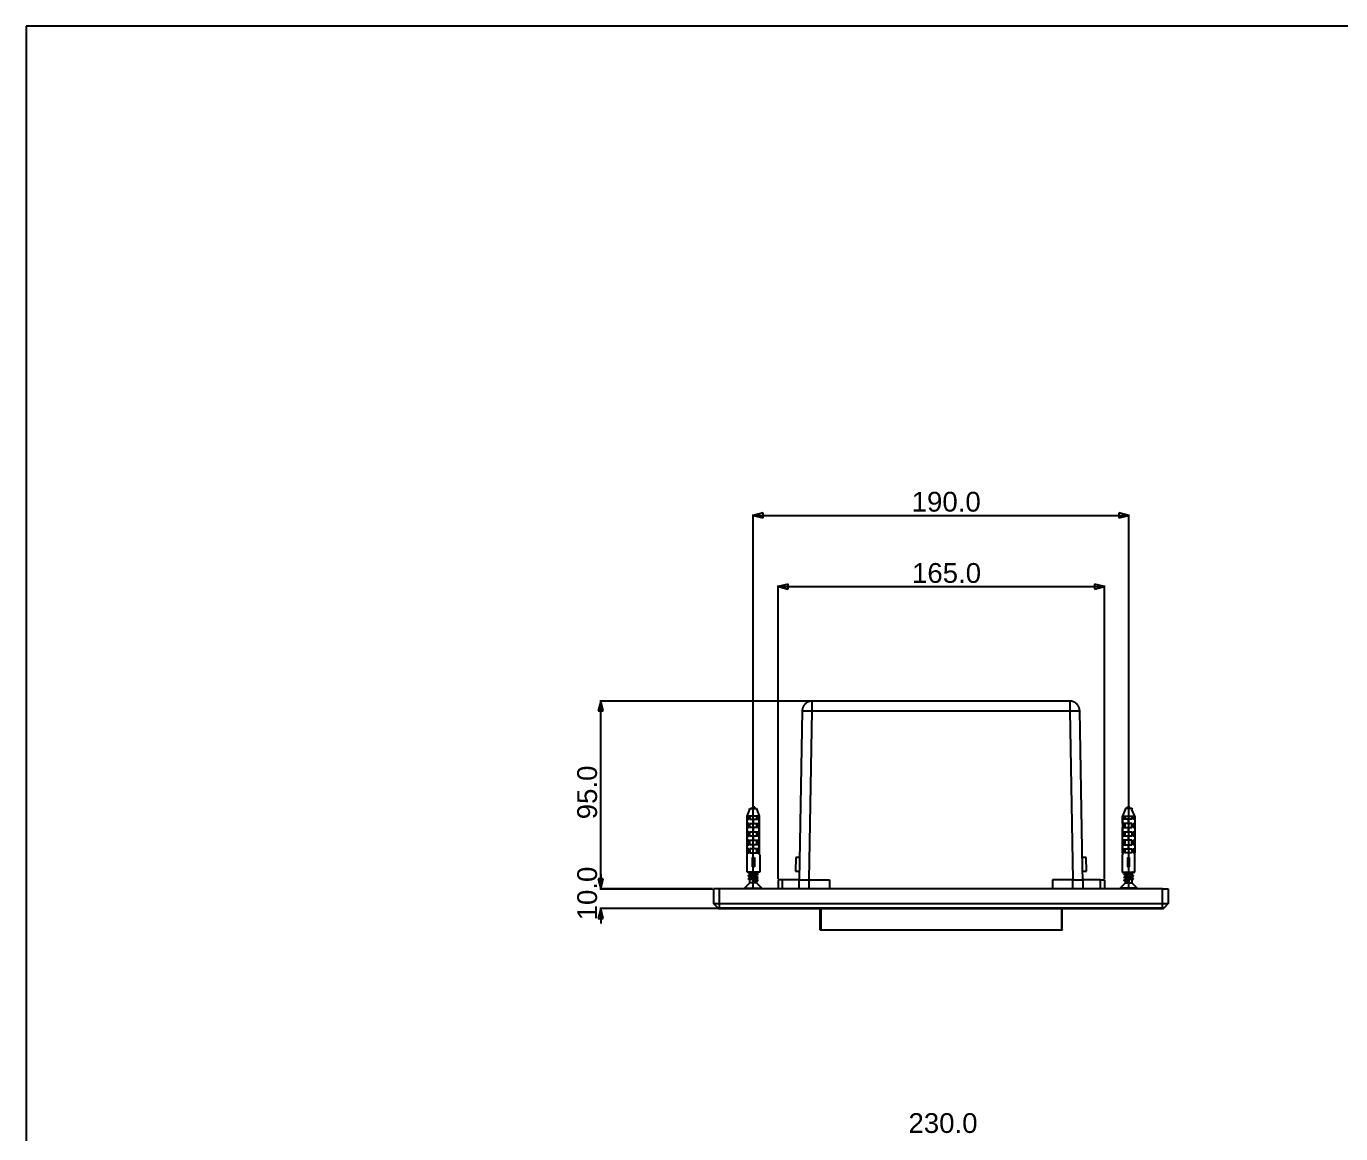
# Model space of a CAD drawing. Header units: millimetres. Extents: x 3033 to 5773, y 123 to 1487.
# Drawn here: x 3033 to 3698, y 925 to 1486 of the extents above; entities that cross this region are included whole.
import ezdxf

# ---------------------------------------------------------------- set-up
doc = ezdxf.new("R2010")
doc.units = ezdxf.units.MM
doc.header["$MEASUREMENT"] = 0
for name, color, linetype in [('____', 5, 'Continuous'), ('_______1', 160, 'Continuous'), ('Default', 7, 'Continuous'), ('LAYER 10', 2, 'Continuous')]:
    doc.layers.add(name, color=color, linetype=linetype)

msp = doc.modelspace()

# ---------------------------------------------------------------- linework, layer by layer
at = {"layer": '____'}
for p, q in [((3033.09, 1485.73), (3033.09, 122.85)), ((4363.09, 1485.73), (3033.09, 1485.73))]:
    msp.add_line(p, q, dxfattribs=at)
at = {"layer": '_______1', "color": 255}
for p, q in [((3400.84, 1090.95), (3400.43, 1090.12)), ((3401.05, 1090.74), (3400.84, 1090.95)), ((3401.67, 1090.54), (3401.05, 1090.74)), ((3401.05, 1090.54), (3401.05, 1090.74)), ((3590.02, 1090.54), (3590.64, 1090.74)), ((3590.64, 1090.74), (3590.84, 1090.95)), ((3590.64, 1090.54), (3590.64, 1090.74)), ((3590.84, 1090.95), (3591.25, 1090.12)), ((3397.74, 1085.99), (3399.19, 1089.3)), ((3397.74, 1067.41), (3397.74, 1085.99)), ((3403.94, 1085.99), (3397.74, 1085.99)), ((3397.95, 1084.55), (3397.95, 1085.99)), ((3397.95, 1085.99), (3397.95, 1084.55)), ((3397.95, 1084.55), (3398.78, 1084.55)), ((3398.16, 1085.99), (3398.16, 1084.55)), ((3398.78, 1084.55), (3398.78, 1085.99)), ((3398.98, 1089.3), (3399.19, 1089.92)), ((3399.19, 1089.3), (3398.98, 1089.3)), ((3399.19, 1089.92), (3402.49, 1089.92)), ((3399.19, 1085.99), (3399.19, 1084.55)), ((3399.19, 1084.55), (3403.94, 1084.55)), ((3400.64, 1090.12), (3399.81, 1089.92)), ((3399.81, 1089.92), (3400.43, 1090.12)), ((3400.43, 1090.12), (3400.64, 1090.33)), ((3400.64, 1090.33), (3400.84, 1090.33)), ((3401.25, 1090.12), (3400.64, 1090.12)), ((3400.84, 1090.33), (3401.05, 1090.54)), ((3400.84, 1089.92), (3401.05, 1089.92)), ((3401.05, 1089.92), (3401.25, 1090.12)), ((3401.05, 1082.28), (3401.05, 1084.55)), ((3401.25, 1090.12), (3401.67, 1090.33)), ((3401.67, 1090.33), (3401.25, 1090.12)), ((3401.46, 1089.92), (3401.25, 1090.12)), ((3401.67, 1090.33), (3401.67, 1090.54)), ((3402.49, 1089.92), (3402.7, 1089.3)), ((3402.7, 1089.3), (3403.94, 1085.99)), ((3402.7, 1084.55), (3402.7, 1085.99)), ((3402.91, 1084.55), (3402.91, 1085.99)), ((3403.53, 1085.99), (3403.53, 1084.55)), ((3403.94, 1084.55), (3403.94, 1085.99)), ((3403.94, 1085.99), (3403.94, 1084.55)), ((3403.94, 1084.55), (3403.94, 1082.28)), ((3403.94, 1082.28), (3403.94, 1084.55)), ((3588.98, 1089.3), (3587.74, 1085.99)), ((3587.74, 1084.55), (3587.74, 1085.99)), ((3587.74, 1085.99), (3587.74, 1084.55)), ((3587.74, 1085.99), (3593.94, 1085.99)), ((3592.49, 1084.55), (3587.74, 1084.55)), ((3587.74, 1084.55), (3587.74, 1082.28)), ((3587.74, 1082.28), (3587.74, 1084.55)), ((3588.16, 1085.99), (3588.16, 1084.55)), ((3588.78, 1084.55), (3588.78, 1085.99)), ((3589.19, 1089.92), (3588.98, 1089.3)), ((3588.98, 1084.55), (3588.98, 1085.99)), ((3592.49, 1089.92), (3589.19, 1089.92)), ((3590.02, 1090.33), (3590.02, 1090.54)), ((3590.43, 1090.12), (3590.02, 1090.33)), ((3590.02, 1090.33), (3590.43, 1090.12)), ((3590.43, 1090.12), (3590.22, 1089.92)), ((3590.64, 1089.92), (3590.43, 1090.12)), ((3591.05, 1090.12), (3590.43, 1090.12)), ((3590.84, 1090.33), (3590.64, 1090.54)), ((3590.84, 1089.92), (3590.64, 1089.92)), ((3590.64, 1082.28), (3590.64, 1084.55)), ((3591.05, 1090.33), (3590.84, 1090.33)), ((3591.25, 1090.12), (3591.05, 1090.33)), ((3591.87, 1089.92), (3591.05, 1090.12)), ((3591.25, 1090.12), (3591.87, 1089.92)), ((3592.7, 1089.3), (3592.49, 1089.92)), ((3593.94, 1085.99), (3592.49, 1089.3)), ((3592.49, 1089.3), (3592.7, 1089.3)), ((3592.49, 1085.99), (3592.49, 1084.55)), ((3592.91, 1084.55), (3592.91, 1085.99)), ((3593.73, 1084.55), (3592.91, 1084.55)), ((3593.53, 1085.99), (3593.53, 1084.55)), ((3593.73, 1084.55), (3593.73, 1085.99)), ((3593.73, 1085.99), (3593.73, 1084.55)), ((3593.94, 1085.99), (3593.94, 1067.41)), ((3398.78, 1082.28), (3397.74, 1082.28)), ((3397.74, 1080.21), (3398.78, 1080.21)), ((3398.78, 1078.14), (3397.74, 1078.14)), ((3397.95, 1082.28), (3397.95, 1080.21)), ((3397.95, 1078.14), (3397.95, 1075.87)), ((3398.16, 1082.28), (3398.16, 1080.21)), ((3398.16, 1078.14), (3398.16, 1075.87)), ((3398.78, 1080.21), (3398.78, 1082.28)), ((3398.78, 1075.87), (3398.78, 1078.14)), ((3399.19, 1082.28), (3403.94, 1082.28)), ((3399.19, 1080.21), (3399.19, 1082.28)), ((3403.94, 1080.21), (3399.19, 1080.21)), ((3399.19, 1075.87), (3399.19, 1078.14)), ((3399.19, 1078.14), (3403.94, 1078.14)), ((3401.05, 1078.14), (3401.05, 1080.21)), ((3402.7, 1080.21), (3402.7, 1082.28)), ((3402.7, 1075.87), (3402.7, 1078.14)), ((3402.91, 1080.21), (3402.91, 1082.28)), ((3402.91, 1075.87), (3402.91, 1078.14)), ((3403.53, 1082.28), (3403.53, 1080.21)), ((3403.53, 1078.14), (3403.53, 1075.87)), ((3403.94, 1082.28), (3403.94, 1080.21)), ((3403.94, 1082.28), (3403.94, 1080.21)), ((3403.94, 1080.21), (3403.94, 1078.14)), ((3403.94, 1078.14), (3403.94, 1080.21)), ((3403.94, 1078.14), (3403.94, 1075.87)), ((3403.94, 1078.14), (3403.94, 1075.87)), ((3587.74, 1082.28), (3587.74, 1080.21)), ((3592.49, 1082.28), (3587.74, 1082.28)), ((3587.74, 1082.28), (3587.74, 1080.21)), ((3587.74, 1078.14), (3587.74, 1080.21)), ((3587.74, 1080.21), (3587.74, 1078.14)), ((3587.74, 1080.21), (3592.49, 1080.21)), ((3587.74, 1075.87), (3587.74, 1078.14)), ((3587.74, 1078.14), (3592.49, 1078.14)), ((3587.74, 1075.87), (3587.74, 1078.14)), ((3588.16, 1082.28), (3588.16, 1080.21)), ((3588.16, 1078.14), (3588.16, 1075.87)), ((3588.78, 1080.21), (3588.78, 1082.28)), ((3588.78, 1075.87), (3588.78, 1078.14)), ((3588.98, 1080.21), (3588.98, 1082.28)), ((3588.98, 1075.87), (3588.98, 1078.14)), ((3590.64, 1078.14), (3590.64, 1080.21)), ((3592.49, 1080.21), (3592.49, 1082.28)), ((3592.49, 1078.14), (3592.49, 1075.87)), ((3592.91, 1080.21), (3592.91, 1082.28)), ((3592.91, 1082.28), (3593.94, 1082.28)), ((3593.94, 1080.21), (3592.91, 1080.21)), ((3592.91, 1075.87), (3592.91, 1078.14)), ((3592.91, 1078.14), (3593.94, 1078.14)), ((3593.53, 1082.28), (3593.53, 1080.21)), ((3593.53, 1078.14), (3593.53, 1075.87)), ((3593.73, 1082.28), (3593.73, 1080.21)), ((3593.73, 1078.14), (3593.73, 1075.87)), ((3397.74, 1075.87), (3398.78, 1075.87)), ((3398.78, 1073.81), (3397.74, 1073.81)), ((3397.74, 1071.54), (3398.78, 1071.54)), ((3397.95, 1073.81), (3397.95, 1071.54)), ((3398.16, 1073.81), (3398.16, 1071.54)), ((3398.78, 1071.54), (3398.78, 1073.81)), ((3403.94, 1075.87), (3399.19, 1075.87)), ((3399.19, 1071.54), (3399.19, 1073.81)), ((3399.19, 1073.81), (3403.94, 1073.81)), ((3403.94, 1071.54), (3399.19, 1071.54)), ((3401.05, 1073.81), (3401.05, 1075.87)), ((3401.05, 1069.47), (3401.05, 1071.54)), ((3402.7, 1071.54), (3402.7, 1073.81)), ((3402.91, 1071.54), (3402.91, 1073.81)), ((3403.53, 1073.81), (3403.53, 1071.54)), ((3403.94, 1073.81), (3403.94, 1075.87)), ((3403.94, 1075.87), (3403.94, 1073.81)), ((3403.94, 1073.81), (3403.94, 1071.54)), ((3403.94, 1073.81), (3403.94, 1071.54)), ((3403.94, 1071.54), (3403.94, 1069.47)), ((3403.94, 1069.47), (3403.94, 1071.54)), ((3587.74, 1073.81), (3587.74, 1075.87)), ((3587.74, 1073.81), (3587.74, 1075.87)), ((3592.49, 1075.87), (3587.74, 1075.87)), ((3587.74, 1071.54), (3587.74, 1073.81)), ((3587.74, 1073.81), (3587.74, 1071.54)), ((3592.49, 1073.81), (3587.74, 1073.81)), ((3587.74, 1071.54), (3587.74, 1069.47)), ((3587.74, 1069.47), (3587.74, 1071.54)), ((3587.74, 1071.54), (3592.49, 1071.54)), ((3588.16, 1073.81), (3588.16, 1071.54)), ((3588.78, 1071.54), (3588.78, 1073.81)), ((3588.98, 1071.54), (3588.98, 1073.81)), ((3590.64, 1073.81), (3590.64, 1075.87)), ((3590.64, 1069.47), (3590.64, 1071.54)), ((3592.49, 1071.54), (3592.49, 1073.81)), ((3593.94, 1075.87), (3592.91, 1075.87)), ((3592.91, 1071.54), (3592.91, 1073.81)), ((3592.91, 1073.81), (3593.94, 1073.81)), ((3593.94, 1071.54), (3592.91, 1071.54)), ((3593.53, 1073.81), (3593.53, 1071.54)), ((3593.73, 1073.81), (3593.73, 1071.54)), ((3398.78, 1069.47), (3397.74, 1069.47)), ((3397.74, 1066.38), (3397.74, 1067.41)), ((3397.74, 1067.41), (3398.78, 1067.41)), ((3397.74, 1057.7), (3397.74, 1066.38)), ((3397.95, 1069.47), (3397.95, 1067.41)), ((3398.16, 1069.47), (3398.16, 1067.41)), ((3398.78, 1067.41), (3398.78, 1069.47)), ((3403.94, 1069.47), (3399.19, 1069.47)), ((3399.19, 1069.47), (3399.19, 1067.41)), ((3399.19, 1067.41), (3402.7, 1067.41)), ((3400.43, 1060.39), (3400.43, 1065.14)), ((3400.43, 1065.14), (3400.64, 1064.93)), ((3400.64, 1064.93), (3400.84, 1064.93)), ((3400.84, 1064.93), (3401.05, 1064.93)), ((3401.05, 1064.93), (3401.46, 1065.14)), ((3401.46, 1065.14), (3401.46, 1060.39)), ((3402.7, 1067.41), (3402.7, 1069.47)), ((3402.91, 1069.47), (3402.91, 1067.41)), ((3402.91, 1067.41), (3403.94, 1067.41)), ((3403.53, 1069.47), (3403.53, 1067.41)), ((3403.94, 1069.47), (3403.94, 1067.41)), ((3403.94, 1067.41), (3403.94, 1069.47)), ((3403.94, 1067.41), (3403.94, 1066.38)), ((3403.94, 1066.38), (3404.15, 1066.38)), ((3404.15, 1066.38), (3404.15, 1057.7)), ((3587.74, 1066.38), (3587.54, 1066.38)), ((3587.54, 1066.38), (3587.54, 1057.7)), ((3587.74, 1069.47), (3587.74, 1067.41)), ((3587.74, 1067.41), (3587.74, 1069.47)), ((3587.74, 1069.47), (3592.49, 1069.47)), ((3587.74, 1067.41), (3587.74, 1066.38)), ((3588.78, 1067.41), (3587.74, 1067.41)), ((3588.16, 1069.47), (3588.16, 1067.41)), ((3588.78, 1069.47), (3588.78, 1067.41)), ((3588.98, 1067.41), (3588.98, 1069.47)), ((3592.49, 1067.41), (3588.98, 1067.41)), ((3590.64, 1064.93), (3590.22, 1065.14)), ((3590.22, 1065.14), (3590.22, 1060.39)), ((3590.84, 1064.93), (3590.64, 1064.93)), ((3591.05, 1064.93), (3590.84, 1064.93)), ((3591.25, 1065.14), (3591.05, 1064.93)), ((3591.25, 1060.39), (3591.25, 1065.14)), ((3592.49, 1069.47), (3592.49, 1067.41)), ((3592.91, 1067.41), (3592.91, 1069.47)), ((3592.91, 1069.47), (3593.94, 1069.47)), ((3593.94, 1067.41), (3592.91, 1067.41)), ((3593.53, 1069.47), (3593.53, 1067.41)), ((3593.73, 1069.47), (3593.73, 1067.41)), ((3593.94, 1066.38), (3593.94, 1067.41)), ((3593.94, 1057.7), (3593.94, 1066.38)), ((3404.15, 1057.7), (3397.74, 1057.7)), ((3398.36, 1057.5), (3398.57, 1057.7)), ((3398.78, 1057.5), (3398.36, 1057.5)), ((3398.36, 1057.5), (3399.19, 1057.08)), ((3398.57, 1057.7), (3398.98, 1057.7)), ((3398.57, 1057.7), (3398.78, 1057.7)), ((3398.78, 1057.7), (3398.57, 1057.7)), ((3398.98, 1057.29), (3398.78, 1057.5)), ((3399.6, 1057.29), (3400.02, 1057.5)), ((3400.02, 1057.5), (3400.84, 1057.5)), ((3401.46, 1061.01), (3400.43, 1061.01)), ((3401.46, 1060.39), (3400.43, 1060.39)), ((3400.84, 1057.5), (3401.87, 1057.7)), ((3402.49, 1057.7), (3402.49, 1057.08)), ((3587.54, 1057.7), (3593.94, 1057.7)), ((3589.19, 1057.7), (3589.19, 1057.08)), ((3590.84, 1057.5), (3589.81, 1057.7)), ((3590.22, 1061.01), (3591.25, 1061.01)), ((3590.22, 1060.39), (3591.25, 1060.39)), ((3591.67, 1057.5), (3590.84, 1057.5)), ((3592.08, 1057.29), (3591.67, 1057.5)), ((3593.32, 1057.5), (3592.49, 1057.08)), ((3593.11, 1057.7), (3592.7, 1057.7)), ((3592.7, 1057.29), (3592.91, 1057.5)), ((3593.11, 1057.7), (3592.91, 1057.7)), ((3592.91, 1057.7), (3593.11, 1057.7)), ((3592.91, 1057.5), (3593.32, 1057.5)), ((3593.32, 1057.5), (3593.11, 1057.7)), ((3396.5, 1049.65), (3399.19, 1052.34)), ((3398.36, 1055.84), (3398.36, 1056.05)), ((3398.36, 1056.05), (3398.98, 1056.05)), ((3398.57, 1056.05), (3398.36, 1056.05)), ((3398.36, 1056.05), (3398.36, 1055.84)), ((3398.98, 1055.84), (3398.36, 1055.84)), ((3398.36, 1055.84), (3399.19, 1055.43)), ((3398.57, 1054.19), (3398.36, 1054.4)), ((3398.36, 1054.4), (3398.78, 1054.4)), ((3398.57, 1054.4), (3398.36, 1054.4)), ((3398.36, 1054.4), (3399.19, 1053.99)), ((3399.4, 1056.26), (3398.57, 1056.05)), ((3399.81, 1056.26), (3398.57, 1056.05)), ((3399.4, 1054.81), (3398.57, 1054.4)), ((3399.6, 1054.19), (3398.57, 1054.19)), ((3398.78, 1054.4), (3398.98, 1054.6)), ((3399.6, 1057.29), (3398.98, 1057.29)), ((3398.98, 1056.05), (3399.6, 1056.26)), ((3399.6, 1055.64), (3398.98, 1055.84)), ((3398.98, 1054.6), (3399.6, 1054.6)), ((3399.19, 1057.08), (3399.4, 1057.29)), ((3399.19, 1057.08), (3399.19, 1056.26)), ((3399.19, 1055.43), (3399.4, 1055.64)), ((3399.19, 1054.6), (3399.19, 1055.43)), ((3399.19, 1052.34), (3399.19, 1053.99)), ((3399.19, 1053.99), (3399.4, 1053.99)), ((3402.49, 1052.34), (3399.19, 1052.34)), ((3399.4, 1057.29), (3399.6, 1057.29)), ((3400.84, 1056.67), (3399.4, 1056.26)), ((3399.4, 1055.64), (3399.6, 1055.64)), ((3400.84, 1055.02), (3399.4, 1054.81)), ((3399.4, 1053.99), (3399.6, 1054.19)), ((3400.84, 1057.08), (3399.6, 1057.29)), ((3399.6, 1056.26), (3400.84, 1056.46)), ((3399.6, 1055.64), (3400.02, 1055.84)), ((3400.84, 1055.64), (3399.6, 1055.64)), ((3399.6, 1054.6), (3400.84, 1054.81)), ((3400.84, 1053.99), (3399.6, 1054.19)), ((3399.6, 1054.19), (3400.02, 1054.19)), ((3400.84, 1056.46), (3399.81, 1056.26)), ((3400.02, 1055.84), (3400.84, 1055.84)), ((3400.02, 1054.19), (3400.84, 1054.4)), ((3402.08, 1057.08), (3400.84, 1057.08)), ((3401.67, 1056.67), (3400.84, 1056.67)), ((3400.84, 1056.46), (3402.08, 1056.46)), ((3402.08, 1056.46), (3400.84, 1056.46)), ((3400.84, 1055.84), (3402.49, 1056.26)), ((3402.08, 1055.43), (3400.84, 1055.64)), ((3401.67, 1055.22), (3400.84, 1055.02)), ((3400.84, 1054.81), (3402.08, 1054.81)), ((3400.84, 1054.4), (3401.67, 1054.4)), ((3402.08, 1053.78), (3400.84, 1053.99)), ((3401.67, 1053.57), (3400.84, 1053.37)), ((3402.08, 1053.37), (3400.84, 1053.16)), ((3400.84, 1053.16), (3402.08, 1053.37)), ((3400.84, 1053.37), (3400.84, 1052.75)), ((3400.84, 1052.75), (3401.67, 1052.75)), ((3402.08, 1056.88), (3401.67, 1056.67)), ((3402.29, 1055.22), (3401.67, 1055.22)), ((3401.67, 1054.4), (3402.49, 1054.6)), ((3402.08, 1053.57), (3401.67, 1053.57)), ((3401.67, 1052.75), (3402.49, 1052.95)), ((3402.7, 1056.88), (3402.08, 1057.08)), ((3402.49, 1056.88), (3402.08, 1056.88)), ((3402.08, 1056.46), (3402.7, 1056.67)), ((3402.7, 1056.67), (3402.08, 1056.46)), ((3402.7, 1055.43), (3402.08, 1055.43)), ((3402.08, 1054.81), (3402.7, 1055.02)), ((3403.11, 1053.78), (3402.08, 1053.78)), ((3402.29, 1053.78), (3402.08, 1053.57)), ((3402.7, 1053.37), (3402.08, 1053.37)), ((3402.08, 1053.37), (3403.11, 1053.37)), ((3402.49, 1055.43), (3402.29, 1055.22)), ((3402.49, 1053.78), (3402.29, 1053.78)), ((3403.11, 1056.88), (3402.49, 1057.08)), ((3402.49, 1057.08), (3402.49, 1056.88)), ((3402.49, 1056.26), (3403.32, 1056.67)), ((3402.49, 1056.26), (3402.49, 1055.43)), ((3403.11, 1055.22), (3402.49, 1055.43)), ((3402.49, 1054.6), (3403.32, 1055.02)), ((3402.49, 1054.6), (3402.49, 1053.78)), ((3403.11, 1053.57), (3402.49, 1053.78)), ((3402.49, 1053.16), (3403.32, 1053.57)), ((3402.49, 1053.16), (3402.49, 1052.34)), ((3402.49, 1052.95), (3402.49, 1053.16)), ((3405.18, 1049.65), (3402.49, 1052.34)), ((3403.32, 1056.88), (3402.7, 1056.88)), ((3402.7, 1056.67), (3403.11, 1056.67)), ((3403.32, 1056.67), (3402.7, 1056.67)), ((3403.11, 1055.22), (3402.7, 1055.43)), ((3402.7, 1055.02), (3403.11, 1055.02)), ((3403.32, 1053.57), (3402.7, 1053.37)), ((3403.11, 1056.67), (3403.32, 1056.88)), ((3403.32, 1056.88), (3403.11, 1056.88)), ((3403.11, 1055.02), (3403.32, 1055.22)), ((3403.32, 1055.22), (3403.11, 1055.22)), ((3403.11, 1053.57), (3403.11, 1053.78)), ((3403.11, 1053.37), (3403.11, 1053.57)), ((3403.11, 1053.57), (3403.32, 1053.57)), ((3403.32, 1053.57), (3403.11, 1053.57)), ((3403.32, 1053.57), (3403.11, 1053.57)), ((3403.32, 1056.67), (3403.32, 1056.88)), ((3586.5, 1049.65), (3589.19, 1052.34)), ((3588.36, 1056.67), (3588.36, 1056.88)), ((3588.36, 1056.88), (3588.57, 1056.88)), ((3588.57, 1056.67), (3588.36, 1056.88)), ((3588.36, 1056.88), (3588.98, 1056.88)), ((3588.98, 1056.67), (3588.36, 1056.67)), ((3588.36, 1056.67), (3589.19, 1056.26)), ((3588.57, 1055.02), (3588.36, 1055.22)), ((3588.36, 1055.22), (3588.57, 1055.22)), ((3589.19, 1054.6), (3588.36, 1055.02)), ((3588.36, 1053.57), (3588.57, 1053.57)), ((3589.19, 1053.16), (3588.36, 1053.57)), ((3588.36, 1053.57), (3588.98, 1053.37)), ((3588.57, 1053.57), (3588.36, 1053.57)), ((3588.36, 1053.57), (3588.57, 1053.57)), ((3588.57, 1056.88), (3589.19, 1057.08)), ((3588.98, 1056.67), (3588.57, 1056.67)), ((3588.57, 1055.22), (3589.19, 1055.43)), ((3588.57, 1055.22), (3588.98, 1055.43)), ((3588.98, 1055.02), (3588.57, 1055.02)), ((3588.57, 1053.57), (3589.19, 1053.78)), ((3588.57, 1053.57), (3588.57, 1053.78)), ((3588.57, 1053.78), (3589.6, 1053.78)), ((3588.57, 1053.37), (3588.57, 1053.57)), ((3589.6, 1053.37), (3588.57, 1053.37)), ((3588.98, 1056.88), (3589.6, 1057.08)), ((3589.6, 1056.46), (3588.98, 1056.67)), ((3589.6, 1056.46), (3588.98, 1056.67)), ((3588.98, 1055.43), (3589.6, 1055.43)), ((3589.6, 1054.81), (3588.98, 1055.02)), ((3588.98, 1053.37), (3589.6, 1053.37)), ((3589.19, 1057.08), (3589.19, 1056.88)), ((3589.19, 1056.88), (3589.6, 1056.88)), ((3589.19, 1056.26), (3589.19, 1055.43)), ((3589.19, 1056.26), (3590.84, 1055.84)), ((3589.19, 1055.43), (3589.4, 1055.22)), ((3589.19, 1054.6), (3589.19, 1053.78)), ((3590.02, 1054.4), (3589.19, 1054.6)), ((3589.19, 1053.78), (3589.4, 1053.78)), ((3589.19, 1052.34), (3589.19, 1053.16)), ((3589.19, 1052.95), (3589.19, 1053.16)), ((3590.02, 1052.75), (3589.19, 1052.95)), ((3589.19, 1052.34), (3592.49, 1052.34)), ((3589.4, 1055.22), (3590.02, 1055.22)), ((3589.4, 1053.78), (3589.6, 1053.57)), ((3589.6, 1057.08), (3590.84, 1057.08)), ((3589.6, 1056.88), (3590.02, 1056.67)), ((3590.84, 1056.46), (3589.6, 1056.46)), ((3590.84, 1056.46), (3589.6, 1056.46)), ((3589.6, 1055.43), (3590.84, 1055.64)), ((3590.84, 1054.81), (3589.6, 1054.81)), ((3589.6, 1053.78), (3590.84, 1053.99)), ((3589.6, 1053.57), (3590.02, 1053.57)), ((3589.6, 1053.37), (3590.84, 1053.16)), ((3590.84, 1053.16), (3589.6, 1053.37)), ((3590.02, 1056.67), (3590.84, 1056.67)), ((3590.02, 1055.22), (3590.84, 1055.02)), ((3590.84, 1054.4), (3590.02, 1054.4)), ((3590.02, 1053.57), (3590.84, 1053.37)), ((3590.84, 1052.75), (3590.02, 1052.75)), ((3590.84, 1057.08), (3592.08, 1057.29)), ((3590.84, 1056.67), (3592.29, 1056.26)), ((3591.87, 1056.26), (3590.84, 1056.46)), ((3592.08, 1056.26), (3590.84, 1056.46)), ((3590.84, 1055.84), (3591.67, 1055.84)), ((3590.84, 1055.64), (3592.08, 1055.64)), ((3590.84, 1055.02), (3592.29, 1054.81)), ((3592.08, 1054.6), (3590.84, 1054.81)), ((3591.67, 1054.19), (3590.84, 1054.4)), ((3590.84, 1053.99), (3592.08, 1054.19)), ((3590.84, 1053.37), (3590.84, 1052.75)), ((3591.67, 1055.84), (3592.08, 1055.64)), ((3592.08, 1054.19), (3591.67, 1054.19)), ((3593.11, 1056.05), (3591.87, 1056.26)), ((3592.29, 1057.29), (3592.08, 1057.29)), ((3592.08, 1057.29), (3592.7, 1057.29)), ((3592.7, 1056.05), (3592.08, 1056.26)), ((3592.08, 1055.64), (3592.7, 1055.84)), ((3592.08, 1055.64), (3592.29, 1055.64)), ((3592.7, 1054.6), (3592.08, 1054.6)), ((3592.29, 1053.99), (3592.08, 1054.19)), ((3592.08, 1054.19), (3593.11, 1054.19)), ((3592.49, 1057.08), (3592.29, 1057.29)), ((3592.29, 1056.26), (3593.11, 1056.05)), ((3592.29, 1055.64), (3592.49, 1055.43)), ((3592.29, 1054.81), (3593.11, 1054.4)), ((3592.49, 1053.99), (3592.29, 1053.99)), ((3592.49, 1057.08), (3592.49, 1056.26)), ((3592.49, 1055.43), (3593.32, 1055.84)), ((3592.49, 1055.43), (3592.49, 1054.6)), ((3593.32, 1054.4), (3592.49, 1053.99)), ((3592.49, 1053.99), (3592.49, 1052.34)), ((3592.49, 1052.34), (3595.18, 1049.65)), ((3593.32, 1056.05), (3592.7, 1056.05)), ((3592.7, 1055.84), (3593.32, 1055.84)), ((3592.91, 1054.4), (3592.7, 1054.6)), ((3593.32, 1054.4), (3592.91, 1054.4)), ((3593.32, 1056.05), (3593.11, 1056.05)), ((3593.11, 1054.4), (3593.32, 1054.4)), ((3593.11, 1054.19), (3593.32, 1054.4)), ((3593.32, 1055.84), (3593.32, 1056.05)), ((3593.32, 1055.84), (3593.32, 1056.05)), ((3396.5, 1049.65), (3405.18, 1049.65)), ((3396.5, 1049.24), (3396.5, 1049.65)), ((3405.18, 1049.24), (3396.5, 1049.24)), ((3405.18, 1049.65), (3405.18, 1049.24)), ((3586.5, 1049.24), (3586.5, 1049.65)), ((3595.18, 1049.65), (3586.5, 1049.65)), ((3595.18, 1049.24), (3586.5, 1049.24)), ((3595.18, 1049.65), (3595.18, 1049.24))]:
    msp.add_line(p, q, dxfattribs=at)
at = {"layer": 'Default'}
for p, q in [((3405.84, 1239.49), (3400.84, 1238.24)), ((3400.84, 1049.74), (3400.84, 1238.74)), ((3400.84, 1238.24), (3590.84, 1238.24)), ((3400.84, 1238.24), (3405.84, 1236.99)), ((3405.84, 1236.99), (3405.84, 1239.49)), ((3590.84, 1238.24), (3585.84, 1239.49)), ((3585.84, 1239.49), (3585.84, 1236.99)), ((3585.84, 1236.99), (3590.84, 1238.24)), ((3590.84, 1049.74), (3590.84, 1238.74)), ((3418.51, 1203.43), (3413.51, 1202.18)), ((3413.51, 1054.27), (3413.51, 1202.68)), ((3413.51, 1202.18), (3578.51, 1202.18)), ((3413.51, 1202.18), (3418.51, 1200.93)), ((3418.51, 1200.93), (3418.51, 1203.43)), ((3578.51, 1202.18), (3573.51, 1203.43)), ((3573.51, 1203.43), (3573.51, 1200.93)), ((3573.51, 1200.93), (3578.51, 1202.18)), ((3578.51, 1054.27), (3578.51, 1202.68)), ((3323.73, 1144.24), (3322.48, 1139.24)), ((3430.13, 1144.24), (3323.23, 1144.24)), ((3323.73, 1049.24), (3323.73, 1144.24)), ((3324.98, 1139.24), (3323.73, 1144.24)), ((3322.48, 1139.24), (3324.98, 1139.24)), ((3324.98, 1054.24), (3322.48, 1054.24)), ((3322.48, 1054.24), (3323.73, 1049.24)), ((3324.98, 1054.24), (3322.48, 1054.24)), ((3322.48, 1054.24), (3323.73, 1049.24)), ((3323.73, 1056.74), (3323.73, 1049.24)), ((3323.73, 1049.24), (3324.98, 1054.24)), ((3323.73, 1049.24), (3324.98, 1054.24)), ((3380.34, 1049.24), (3323.23, 1049.24)), ((3323.23, 1049.24), (3380.34, 1049.24)), ((3323.73, 1039.24), (3322.48, 1034.24)), ((3383.26, 1039.24), (3323.23, 1039.24)), ((3323.73, 1039.24), (3323.73, 1031.74)), ((3324.98, 1034.24), (3323.73, 1039.24)), ((3322.48, 1034.24), (3324.98, 1034.24))]:
    msp.add_line(p, q, dxfattribs=at)
at = {"layer": 'LAYER 10'}
for p, q in [((3428.62, 1143.81), (3428.47, 1143.74)), ((3428.78, 1143.88), (3428.62, 1143.81)), ((3428.94, 1143.94), (3428.78, 1143.88)), ((3429.11, 1144), (3428.94, 1143.94)), ((3429.27, 1144.05), (3429.11, 1144)), ((3429.44, 1144.09), (3429.27, 1144.05)), ((3429.61, 1144.13), (3429.44, 1144.09)), ((3429.78, 1144.16), (3429.61, 1144.13)), ((3429.95, 1144.19), (3429.78, 1144.16)), ((3430.12, 1144.21), (3429.95, 1144.19)), ((3430.29, 1144.22), (3430.12, 1144.21)), ((3430.46, 1144.23), (3430.29, 1144.22)), ((3430.63, 1144.24), (3430.46, 1144.23)), ((3561.05, 1144.24), (3430.63, 1144.24)), ((3430.63, 1139.32), (3430.63, 1144.24)), ((3561.22, 1144.23), (3561.05, 1144.24)), ((3561.05, 1144.24), (3561.05, 1139.32)), ((3561.39, 1144.22), (3561.22, 1144.23)), ((3561.56, 1144.21), (3561.39, 1144.22)), ((3561.74, 1144.19), (3561.56, 1144.21)), ((3561.91, 1144.16), (3561.74, 1144.19)), ((3562.08, 1144.13), (3561.91, 1144.16)), ((3562.24, 1144.09), (3562.08, 1144.13)), ((3562.41, 1144.05), (3562.24, 1144.09)), ((3562.58, 1144), (3562.41, 1144.05)), ((3562.74, 1143.94), (3562.58, 1144)), ((3562.9, 1143.88), (3562.74, 1143.94)), ((3563.06, 1143.81), (3562.9, 1143.88)), ((3563.22, 1143.74), (3563.06, 1143.81)), ((3425.64, 1139.32), (3424.15, 1053.77)), ((3425.65, 1139.67), (3425.64, 1139.5)), ((3425.64, 1139.5), (3425.64, 1139.32)), ((3425.64, 1139.32), (3430.63, 1139.32)), ((3425.67, 1139.84), (3425.65, 1139.67)), ((3425.69, 1140.01), (3425.67, 1139.84)), ((3425.72, 1140.18), (3425.69, 1140.01)), ((3425.76, 1140.35), (3425.72, 1140.18)), ((3425.8, 1140.52), (3425.76, 1140.35)), ((3425.85, 1140.68), (3425.8, 1140.52)), ((3425.9, 1140.85), (3425.85, 1140.68)), ((3425.96, 1141.01), (3425.9, 1140.85)), ((3426.02, 1141.17), (3425.96, 1141.01)), ((3426.09, 1141.33), (3426.02, 1141.17)), ((3426.17, 1141.48), (3426.09, 1141.33)), ((3426.25, 1141.64), (3426.17, 1141.48)), ((3426.33, 1141.79), (3426.25, 1141.64)), ((3426.42, 1141.93), (3426.33, 1141.79)), ((3426.52, 1142.08), (3426.42, 1141.93)), ((3426.62, 1142.22), (3426.52, 1142.08)), ((3426.73, 1142.35), (3426.62, 1142.22)), ((3426.84, 1142.49), (3426.73, 1142.35)), ((3426.95, 1142.62), (3426.84, 1142.49)), ((3427.07, 1142.74), (3426.95, 1142.62)), ((3427.19, 1142.86), (3427.07, 1142.74)), ((3427.32, 1142.98), (3427.19, 1142.86)), ((3427.45, 1143.09), (3427.32, 1142.98)), ((3427.59, 1143.2), (3427.45, 1143.09)), ((3427.72, 1143.3), (3427.59, 1143.2)), ((3427.87, 1143.4), (3427.72, 1143.3)), ((3428.01, 1143.49), (3427.87, 1143.4)), ((3428.16, 1143.58), (3428.01, 1143.49)), ((3428.31, 1143.66), (3428.16, 1143.58)), ((3428.47, 1143.74), (3428.31, 1143.66)), ((3429.15, 1053.77), (3430.63, 1139.32)), ((3430.63, 1139.32), (3561.05, 1139.32)), ((3561.05, 1139.32), (3566.05, 1139.32)), ((3561.05, 1139.32), (3562.54, 1053.77)), ((3563.37, 1143.66), (3563.22, 1143.74)), ((3563.52, 1143.58), (3563.37, 1143.66)), ((3563.67, 1143.49), (3563.52, 1143.58)), ((3563.82, 1143.4), (3563.67, 1143.49)), ((3563.96, 1143.3), (3563.82, 1143.4)), ((3564.1, 1143.2), (3563.96, 1143.3)), ((3564.23, 1143.09), (3564.1, 1143.2)), ((3564.36, 1142.98), (3564.23, 1143.09)), ((3564.49, 1142.86), (3564.36, 1142.98)), ((3564.61, 1142.74), (3564.49, 1142.86)), ((3564.73, 1142.62), (3564.61, 1142.74)), ((3564.85, 1142.49), (3564.73, 1142.62)), ((3564.96, 1142.35), (3564.85, 1142.49)), ((3565.06, 1142.22), (3564.96, 1142.35)), ((3565.16, 1142.08), (3565.06, 1142.22)), ((3565.26, 1141.93), (3565.16, 1142.08)), ((3565.35, 1141.79), (3565.26, 1141.93)), ((3565.43, 1141.64), (3565.35, 1141.79)), ((3565.51, 1141.48), (3565.43, 1141.64)), ((3565.59, 1141.33), (3565.51, 1141.48)), ((3565.66, 1141.17), (3565.59, 1141.33)), ((3565.72, 1141.01), (3565.66, 1141.17)), ((3565.78, 1140.85), (3565.72, 1141.01)), ((3565.83, 1140.68), (3565.78, 1140.85)), ((3565.88, 1140.52), (3565.83, 1140.68)), ((3565.92, 1140.35), (3565.88, 1140.52)), ((3565.96, 1140.18), (3565.92, 1140.35)), ((3565.99, 1140.01), (3565.96, 1140.18)), ((3566.01, 1139.84), (3565.99, 1140.01)), ((3566.03, 1139.67), (3566.01, 1139.84)), ((3566.04, 1139.5), (3566.03, 1139.67)), ((3566.05, 1139.32), (3566.04, 1139.5)), ((3567.44, 1059.46), (3566.05, 1139.32)), ((3422.34, 1065.11), (3422.22, 1058.11)), ((3424.34, 1065.11), (3422.34, 1065.11)), ((3569.34, 1065.11), (3567.34, 1065.11)), ((3569.46, 1058.11), (3569.34, 1065.11)), ((3422.22, 1058.11), (3424.22, 1058.11)), ((3567.54, 1053.77), (3567.44, 1059.46)), ((3567.46, 1058.11), (3569.46, 1058.11)), ((3415.51, 1053.77), (3413.51, 1053.77)), ((3413.51, 1053.77), (3413.51, 1049.24)), ((3424.15, 1053.77), (3415.51, 1053.77)), ((3415.51, 1053.77), (3415.51, 1049.24)), ((3424.15, 1053.77), (3425.59, 1053.79)), ((3424.15, 1049.24), (3424.15, 1053.77)), ((3425.59, 1053.79), (3425.61, 1053.79)), ((3425.61, 1053.79), (3425.63, 1053.79)), ((3425.63, 1053.79), (3429.15, 1053.77)), ((3429.15, 1049.24), (3429.15, 1053.77)), ((3429.15, 1053.77), (3439.47, 1053.77)), ((3439.47, 1053.77), (3439.47, 1049.24)), ((3562.54, 1053.77), (3552.22, 1053.77)), ((3552.22, 1053.77), (3552.22, 1049.24)), ((3562.54, 1053.77), (3565.75, 1053.79)), ((3562.54, 1049.24), (3562.54, 1053.77)), ((3565.75, 1053.79), (3566.06, 1053.79)), ((3566.06, 1053.79), (3566.07, 1053.79)), ((3566.07, 1053.79), (3566.09, 1053.79)), ((3566.09, 1053.79), (3567.54, 1053.77)), ((3567.54, 1053.77), (3567.54, 1049.24)), ((3576.51, 1053.77), (3567.54, 1053.77)), ((3576.51, 1049.24), (3576.51, 1053.77)), ((3576.51, 1053.77), (3578.51, 1053.77)), ((3578.51, 1053.77), (3578.51, 1049.24)), ((3380.84, 1049.24), (3380.84, 1041.74)), ((3383.84, 1049.24), (3380.84, 1049.24)), ((3383.84, 1041.74), (3383.84, 1049.24)), ((3607.84, 1049.24), (3383.84, 1049.24)), ((3607.84, 1049.24), (3610.84, 1049.24)), ((3607.84, 1041.74), (3607.84, 1049.24)), ((3610.84, 1049.24), (3610.84, 1041.74)), ((3383.05, 1039.53), (3380.84, 1041.74)), ((3380.84, 1041.74), (3383.84, 1041.74)), ((3383.84, 1039.53), (3383.05, 1039.53)), ((3383.05, 1039.53), (3383.07, 1039.5)), ((3383.07, 1039.5), (3383.1, 1039.48)), ((3383.1, 1039.48), (3383.12, 1039.46)), ((3383.12, 1039.46), (3383.15, 1039.44)), ((3383.15, 1039.44), (3383.18, 1039.42)), ((3383.18, 1039.42), (3383.21, 1039.4)), ((3383.21, 1039.4), (3383.24, 1039.38)), ((3383.24, 1039.38), (3383.27, 1039.36)), ((3383.27, 1039.36), (3383.3, 1039.35)), ((3383.3, 1039.35), (3383.33, 1039.33)), ((3383.33, 1039.33), (3383.36, 1039.32)), ((3383.36, 1039.32), (3383.39, 1039.31)), ((3383.39, 1039.31), (3383.42, 1039.29)), ((3383.42, 1039.29), (3383.45, 1039.28)), ((3383.45, 1039.28), (3383.49, 1039.27)), ((3383.49, 1039.27), (3383.52, 1039.26)), ((3383.52, 1039.26), (3383.55, 1039.26)), ((3383.55, 1039.26), (3383.59, 1039.25)), ((3383.59, 1039.25), (3383.62, 1039.24)), ((3383.62, 1039.24), (3383.65, 1039.24)), ((3383.65, 1039.24), (3383.69, 1039.24)), ((3383.69, 1039.24), (3383.72, 1039.24)), ((3383.72, 1039.24), (3383.76, 1039.24)), ((3383.76, 1039.24), (3383.84, 1039.24)), ((3383.84, 1039.53), (3383.84, 1041.74)), ((3383.84, 1041.74), (3607.84, 1041.74)), ((3607.84, 1039.53), (3383.84, 1039.53)), ((3383.84, 1039.24), (3383.84, 1039.53)), ((3383.84, 1039.24), (3607.84, 1039.24)), ((3434.79, 1028.58), (3434.79, 1039.24)), ((3435, 1039.24), (3435, 1028.38)), ((3490.53, 1039.23), (3489.07, 1039.23)), ((3491.75, 1039.23), (3490.53, 1039.23)), ((3493, 1039.23), (3492.51, 1039.23)), ((3492.51, 1039.23), (3492.51, 1039.23)), ((3494.79, 1039.23), (3493, 1039.23)), ((3495.28, 1039.23), (3494.79, 1039.23)), ((3496.16, 1039.23), (3496.03, 1039.23)), ((3498.76, 1039.23), (3496.16, 1039.23)), ((3498.86, 1039.23), (3498.76, 1039.23)), ((3500.13, 1039.23), (3499.65, 1039.23)), ((3500.14, 1039.23), (3500.13, 1039.23)), ((3501.93, 1039.23), (3500.14, 1039.23)), ((3501.94, 1039.23), (3501.93, 1039.23)), ((3502.42, 1039.23), (3501.94, 1039.23)), ((3557.03, 1028.38), (3557.03, 1039.24)), ((3557.24, 1029.2), (3557.24, 1039.24)), ((3607.84, 1039.53), (3607.84, 1041.74)), ((3607.84, 1041.74), (3610.84, 1041.74)), ((3608.63, 1039.53), (3607.84, 1039.53)), ((3607.84, 1039.24), (3607.84, 1039.53)), ((3607.84, 1039.24), (3607.93, 1039.24)), ((3607.93, 1039.24), (3607.96, 1039.24)), ((3607.96, 1039.24), (3608, 1039.24)), ((3608, 1039.24), (3608.03, 1039.24)), ((3608.03, 1039.24), (3608.06, 1039.24)), ((3608.06, 1039.24), (3608.1, 1039.25)), ((3608.1, 1039.25), (3608.13, 1039.26)), ((3608.13, 1039.26), (3608.16, 1039.26)), ((3608.16, 1039.26), (3608.2, 1039.27)), ((3608.2, 1039.27), (3608.23, 1039.28)), ((3608.23, 1039.28), (3608.26, 1039.29)), ((3608.26, 1039.29), (3608.29, 1039.31)), ((3608.29, 1039.31), (3608.33, 1039.32)), ((3608.33, 1039.32), (3608.36, 1039.33)), ((3608.36, 1039.33), (3608.39, 1039.35)), ((3608.39, 1039.35), (3608.42, 1039.36)), ((3608.42, 1039.36), (3608.45, 1039.38)), ((3608.45, 1039.38), (3608.48, 1039.4)), ((3608.48, 1039.4), (3608.5, 1039.42)), ((3608.5, 1039.42), (3608.53, 1039.44)), ((3608.53, 1039.44), (3608.56, 1039.46)), ((3608.56, 1039.46), (3608.58, 1039.48)), ((3608.58, 1039.48), (3608.61, 1039.5)), ((3608.61, 1039.5), (3608.63, 1039.53)), ((3610.84, 1041.74), (3608.63, 1039.53)), ((3434.79, 1028.57), (3434.79, 1028.58)), ((3434.79, 1028.56), (3434.79, 1028.57)), ((3434.79, 1028.57), (3434.79, 1028.57)), ((3434.79, 1028.55), (3434.79, 1028.56)), ((3434.79, 1028.54), (3434.79, 1028.55)), ((3434.8, 1028.53), (3434.79, 1028.54)), ((3434.79, 1028.54), (3434.79, 1028.54)), ((3434.8, 1028.52), (3434.8, 1028.53)), ((3434.8, 1028.51), (3434.8, 1028.52)), ((3434.8, 1028.52), (3434.8, 1028.52)), ((3434.8, 1028.5), (3434.8, 1028.51)), ((3434.81, 1028.5), (3434.8, 1028.5)), ((3434.81, 1028.49), (3434.81, 1028.5)), ((3434.82, 1028.48), (3434.81, 1028.49)), ((3434.81, 1028.49), (3434.81, 1028.49)), ((3434.82, 1028.47), (3434.82, 1028.48)), ((3434.83, 1028.46), (3434.82, 1028.47)), ((3434.82, 1028.47), (3434.82, 1028.47)), ((3434.84, 1028.45), (3434.83, 1028.46)), ((3434.83, 1028.46), (3434.83, 1028.46)), ((3434.85, 1028.44), (3434.84, 1028.45)), ((3434.84, 1028.45), (3434.84, 1028.45)), ((3434.86, 1028.43), (3434.85, 1028.44)), ((3434.85, 1028.44), (3434.85, 1028.44)), ((3434.87, 1028.42), (3434.86, 1028.43)), ((3434.86, 1028.43), (3434.86, 1028.43)), ((3434.88, 1028.41), (3434.87, 1028.42)), ((3434.87, 1028.42), (3434.87, 1028.42)), ((3434.89, 1028.41), (3434.88, 1028.41)), ((3434.88, 1028.41), (3434.88, 1028.41)), ((3434.9, 1028.4), (3434.89, 1028.41)), ((3434.91, 1028.4), (3434.9, 1028.4)), ((3434.9, 1028.4), (3434.9, 1028.4)), ((3434.92, 1028.39), (3434.91, 1028.4)), ((3434.93, 1028.39), (3434.92, 1028.39)), ((3434.92, 1028.39), (3434.92, 1028.39)), ((3434.94, 1028.39), (3434.93, 1028.39)), ((3434.93, 1028.39), (3434.93, 1028.39)), ((3434.95, 1028.38), (3434.94, 1028.39)), ((3434.96, 1028.38), (3434.95, 1028.38)), ((3434.97, 1028.38), (3434.96, 1028.38)), ((3434.96, 1028.38), (3434.96, 1028.38)), ((3434.98, 1028.38), (3434.97, 1028.38)), ((3434.99, 1028.38), (3434.98, 1028.38)), ((3434.98, 1028.38), (3434.98, 1028.38)), ((3435, 1028.38), (3434.99, 1028.38)), ((3557.03, 1028.38), (3435, 1028.38)), ((3557.04, 1028.38), (3557.03, 1028.38)), ((3557.05, 1028.38), (3557.04, 1028.38)), ((3557.04, 1028.38), (3557.04, 1028.38)), ((3557.06, 1028.38), (3557.05, 1028.38)), ((3557.07, 1028.38), (3557.06, 1028.38)), ((3557.06, 1028.38), (3557.06, 1028.38)), ((3557.08, 1028.38), (3557.07, 1028.38)), ((3557.09, 1028.39), (3557.08, 1028.39)), ((3557.08, 1028.39), (3557.08, 1028.38)), ((3557.1, 1028.39), (3557.09, 1028.39)), ((3557.11, 1028.4), (3557.1, 1028.39)), ((3557.1, 1028.39), (3557.1, 1028.39)), ((3557.12, 1028.4), (3557.11, 1028.4)), ((3557.13, 1028.4), (3557.12, 1028.4)), ((3557.12, 1028.4), (3557.12, 1028.4)), ((3557.14, 1028.41), (3557.13, 1028.4)), ((3557.15, 1028.42), (3557.14, 1028.41)), ((3557.14, 1028.41), (3557.14, 1028.41)), ((3557.16, 1028.42), (3557.15, 1028.42)), ((3557.15, 1028.42), (3557.15, 1028.42)), ((3557.17, 1028.43), (3557.16, 1028.42)), ((3557.18, 1028.44), (3557.17, 1028.43)), ((3557.17, 1028.43), (3557.17, 1028.43)), ((3557.19, 1028.45), (3557.18, 1028.44)), ((3557.18, 1028.44), (3557.18, 1028.44)), ((3557.2, 1028.47), (3557.19, 1028.46)), ((3557.19, 1028.46), (3557.19, 1028.45)), ((3557.19, 1028.45), (3557.19, 1028.45)), ((3557.21, 1028.48), (3557.2, 1028.47)), ((3557.2, 1028.47), (3557.2, 1028.47)), ((3557.22, 1028.5), (3557.21, 1028.49)), ((3557.21, 1028.49), (3557.21, 1028.48)), ((3557.21, 1028.48), (3557.21, 1028.48)), ((3557.23, 1028.52), (3557.22, 1028.52)), ((3557.22, 1028.52), (3557.22, 1028.51)), ((3557.22, 1028.51), (3557.22, 1028.5)), ((3557.22, 1028.5), (3557.22, 1028.5)), ((3557.24, 1028.57), (3557.23, 1028.56)), ((3557.23, 1028.56), (3557.23, 1028.56)), ((3557.23, 1028.56), (3557.23, 1028.55)), ((3557.23, 1028.55), (3557.23, 1028.54)), ((3557.23, 1028.54), (3557.23, 1028.54)), ((3557.23, 1028.54), (3557.23, 1028.53)), ((3557.23, 1028.53), (3557.23, 1028.52)), ((3557.24, 1028.58), (3557.24, 1028.57))]:
    msp.add_line(p, q, dxfattribs=at)

# ---------------------------------------------------------------- texts
at = {"layer": 'Default', "char_height": 10, "attachment_point": 7, "line_spacing_factor": 0.963855}
for s, insert, width in [('\\fArial;190.0', (3481.02, 1239.99), 42.6506), ('\\fArial;165.0', (3481.19, 1203.94), 42.6506), ('\\fArial;230.0', (3479.4, 925.56), 43.7349)]:
    msp.add_mtext(s, dxfattribs=dict(at, insert=insert, width=width))
at = {"layer": 'Default', "char_height": 10, "attachment_point": 7, "rotation": 90, "line_spacing_factor": 0.963855}
for s, insert, width in [('\\fArial;95.0', (3321.97, 1084.42), 35.8434), ('\\fArial;10.0', (3321.97, 1033.27), 34.9398)]:
    msp.add_mtext(s, dxfattribs=dict(at, insert=insert, width=width))

doc.saveas('drawing.dxf')
